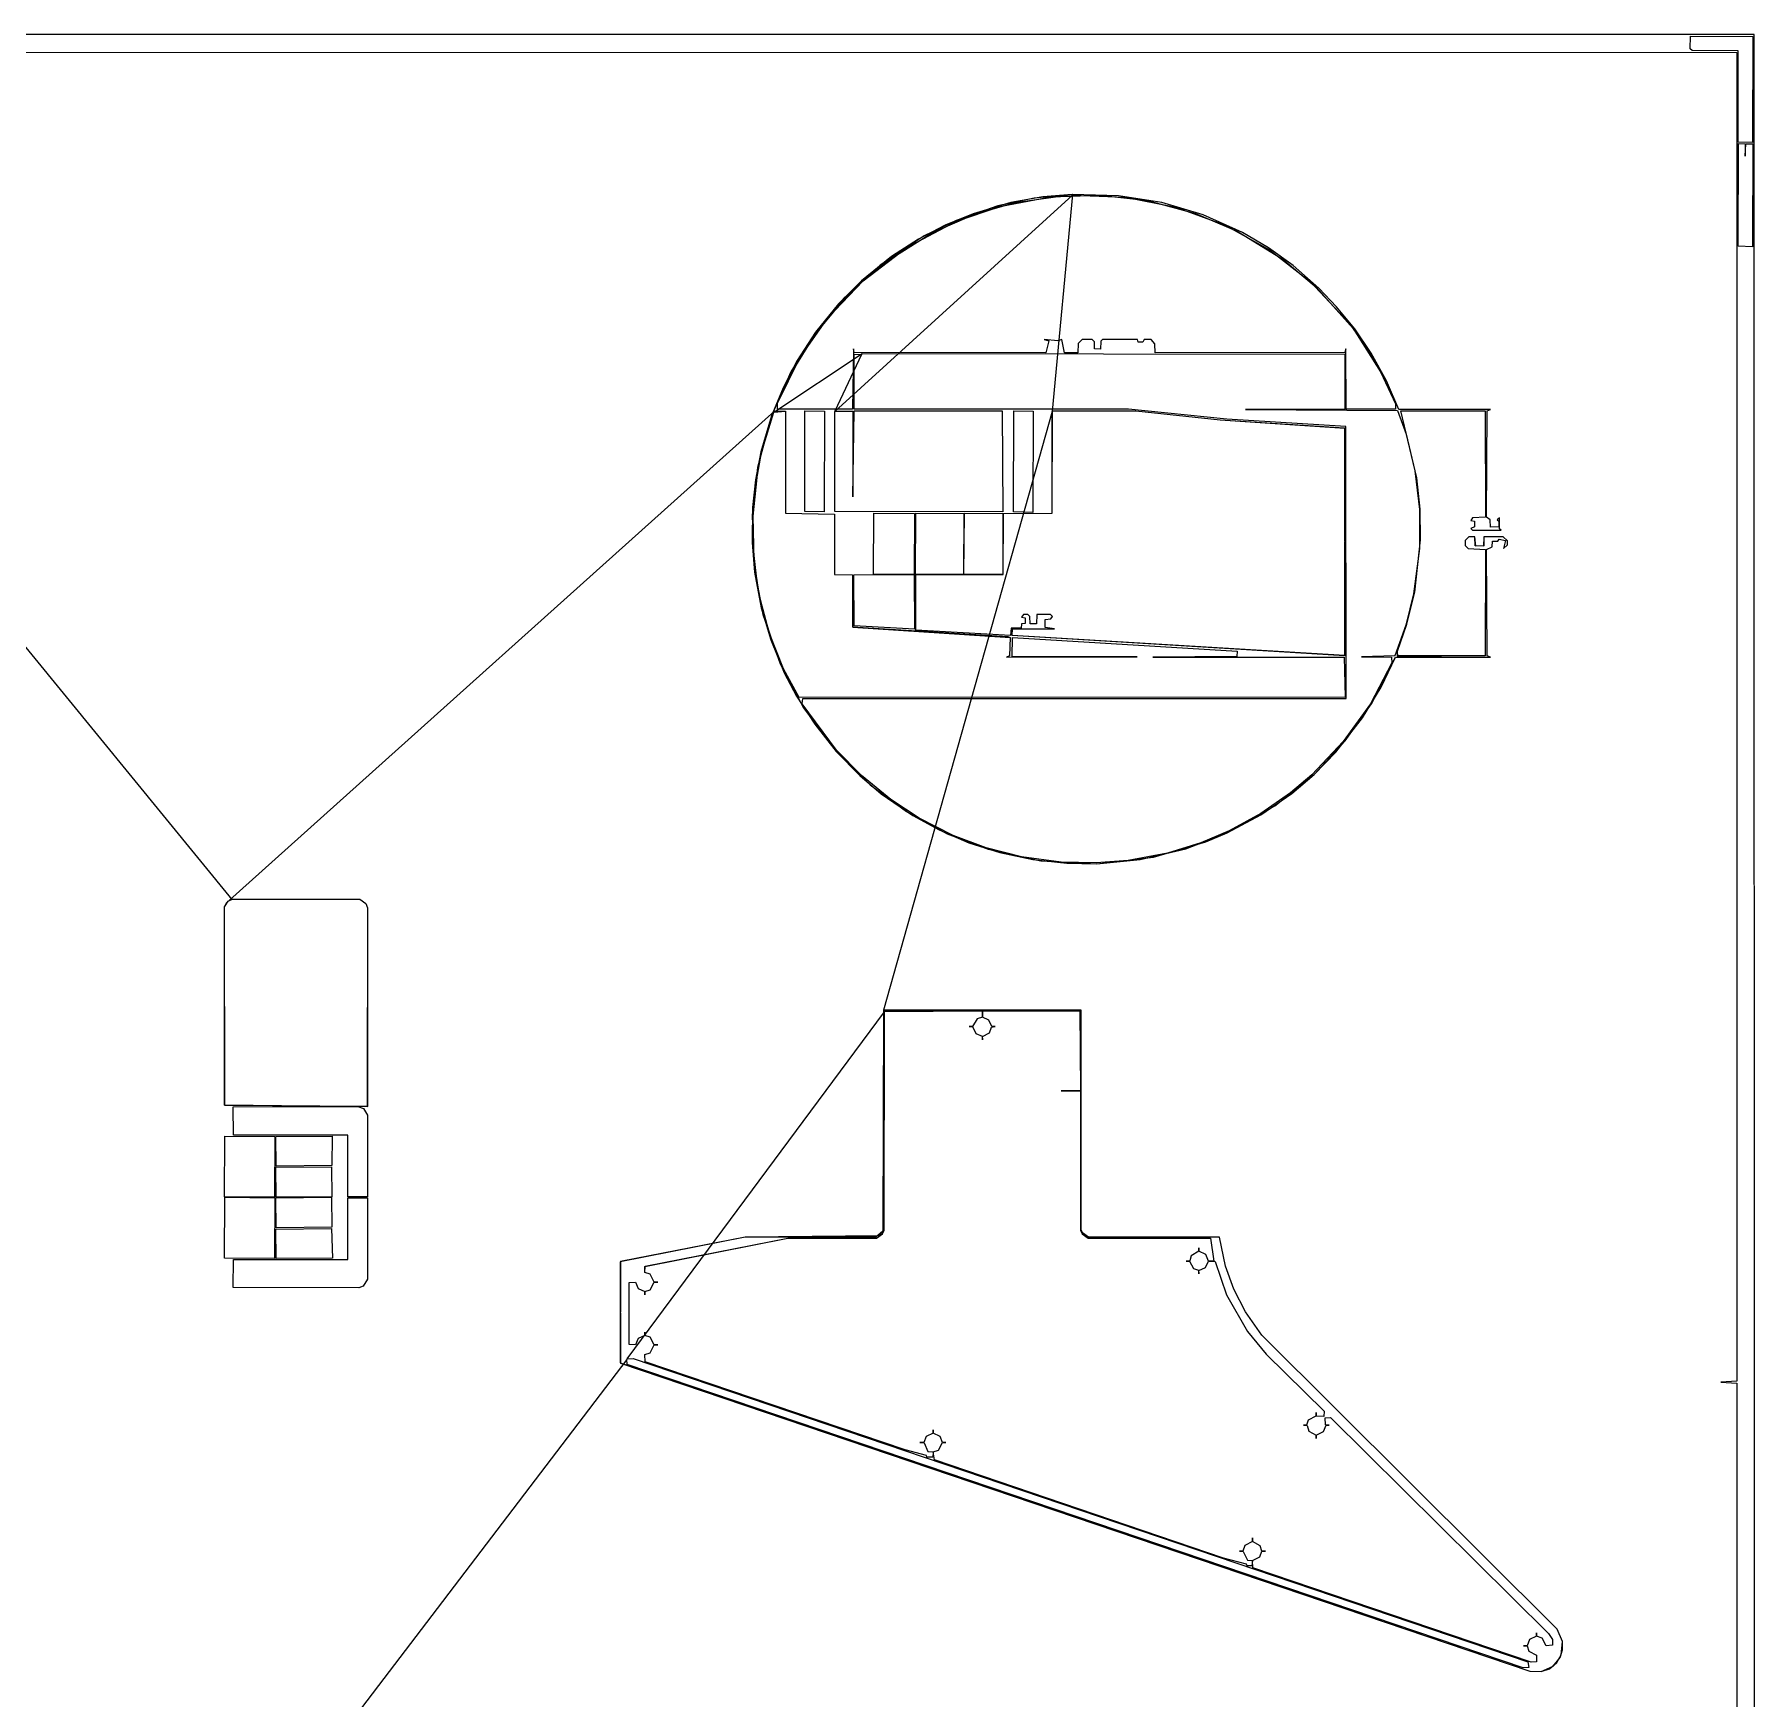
# Model space of a CAD drawing. Extents: x -313 to 313, y -223 to 223.
# Drawn here: x 28.8 to 313, y -52.2 to 222.7 of the extents above; entities that cross this region are included whole.
import ezdxf

# ---------------------------------------------------------------- set-up
doc = ezdxf.new("R2010")
doc.units = 0

msp = doc.modelspace()

# ---------------------------------------------------------------- linework, layer by layer
at = {"layer": 'BODY_OUTLINE'}
for p, q in [((312.89, 222.74), (-312.83, 222.74)), ((312.96, -222.67), (312.89, 222.74)), ((0.14, 219.82), (310.04, 219.75)), ((310.04, 219.75), (310.04, 0.24)), ((-36.63, 199.64), (61.37, 79.82)), ((161, 160.42), (200.28, 196.17)), ((190.77, 194.95), (200.21, 196.31)), ((200.21, 196.31), (193.96, 195.69)), ((200.28, 196.31), (196.88, 160.49)), ((207.89, 196.1), (200.28, 196.31)), ((200.28, 196.17), (209.05, 195.83)), ((187.91, 194.4), (181.05, 192.02)), ((184.11, 193.04), (190.77, 194.95)), ((193.96, 195.69), (187.91, 194.4)), ((215.03, 194.95), (207.89, 196.1)), ((209.05, 195.83), (217.34, 194.2)), ((221.83, 192.91), (215.03, 194.95)), ((217.34, 194.2), (225.5, 191.21)), ((181.05, 192.02), (175.75, 189.44)), ((177.11, 189.99), (184.11, 193.04)), ((228.35, 189.99), (221.83, 192.91)), ((225.5, 191.21), (232.83, 187.13)), ((175.75, 189.44), (168.48, 184.62)), ((169.56, 185.23), (177.11, 189.99)), ((232.63, 187.47), (228.35, 189.99)), ((165.69, 182.03), (169.56, 185.23)), ((236.71, 184.55), (232.63, 187.47)), ((232.83, 187.13), (239.56, 181.9)), ((162.36, 178.77), (165.69, 182.03)), ((168.48, 184.62), (162.5, 179.18)), ((240.99, 180.81), (236.71, 184.55)), ((239.56, 181.9), (245.95, 175.03)), ((162.5, 179.18), (157.81, 173.54)), ((243.91, 177.75), (240.99, 180.81)), ((157.87, 173.33), (162.36, 178.77)), ((246.9, 174.08), (243.91, 177.75)), ((157.81, 173.54), (153.73, 167.01)), ((245.95, 175.03), (249.08, 170.62)), ((249.62, 170.07), (246.9, 174.08)), ((153.59, 166.4), (157.87, 173.33)), ((164.06, 170.82), (163.92, 160.83)), ((164.19, 170.21), (164.06, 170.82)), ((197.83, 172.11), (195.59, 172.32)), ((195.59, 172.32), (196.34, 172.11)), ((196.34, 172.11), (195.86, 170.14)), ((198.51, 172.32), (197.83, 172.11)), ((198.92, 170.14), (198.51, 172.32)), ((201.23, 171.7), (201.17, 170.14)), ((201.84, 172.32), (201.23, 171.7)), ((203.54, 172.32), (201.84, 172.32)), ((203.88, 171.98), (203.54, 172.32)), ((203.88, 170.82), (203.88, 171.98)), ((204.9, 170.75), (203.88, 170.82)), ((204.97, 172.04), (204.9, 170.75)), ((205.24, 172.32), (204.97, 172.04)), ((211.02, 172.32), (205.24, 172.32)), ((211.09, 171.91), (211.02, 172.32)), ((211.9, 171.91), (211.09, 171.91)), ((212.11, 172.32), (211.9, 171.91)), ((213.26, 172.32), (212.11, 172.32)), ((213.87, 171.64), (213.26, 172.32)), ((213.94, 170.14), (213.87, 171.64)), ((245.41, 170.82), (245.27, 170.21)), ((245.48, 160.83), (245.41, 170.82)), ((249.08, 170.62), (251.18, 167.01)), ((150.94, 160.35), (165.49, 170)), ((165.42, 169.87), (161, 160.49)), ((195.86, 170.14), (164.19, 170.21)), ((164.19, 160.83), (164.19, 169.94)), ((164.19, 169.94), (165.42, 169.87)), ((165.49, 170), (245.27, 169.94)), ((201.17, 170.14), (198.92, 170.14)), ((245.27, 170.21), (213.94, 170.14)), ((245.27, 169.94), (245.27, 160.76)), ((252.14, 165.52), (249.62, 170.07)), ((153.73, 167.01), (150.53, 159.74)), ((151.55, 161.92), (153.59, 166.4)), ((251.18, 167.01), (253.63, 161.71)), ((254.17, 160.76), (252.14, 165.52)), ((60.49, 79.28), (151.08, 160.56)), ((150.53, 159.74), (148.22, 151.18)), ((149.45, 155.8), (150.94, 160.35)), ((151.08, 160.56), (152.84, 160.49)), ((151.55, 160.83), (151.55, 161.92)), ((163.92, 160.83), (151.55, 160.83)), ((152.84, 160.49), (152.84, 143.64)), ((161, 160.49), (163.99, 160.49)), ((161, 143.91), (161, 160.42)), ((163.99, 146.35), (164.19, 160.56)), ((163.99, 160.49), (163.99, 146.35)), ((209.52, 160.83), (164.19, 160.83)), ((164.19, 160.56), (188.66, 160.56)), ((196.88, 160.42), (169.02, 61.54)), ((188.66, 160.56), (188.73, 143.84)), ((196.88, 160.49), (210.75, 160.56)), ((196.88, 143.64), (196.88, 160.42)), ((225.77, 159.2), (209.52, 160.83)), ((210.75, 160.56), (224.68, 159.06)), ((245.41, 157.98), (225.77, 159.2)), ((245.27, 160.76), (228.83, 160.76)), ((228.83, 160.76), (253.97, 160.63)), ((253.63, 160.83), (245.48, 160.83)), ((253.63, 161.71), (253.63, 160.83)), ((253.97, 160.63), (255.4, 156.68)), ((269.33, 160.76), (254.17, 160.76)), ((257.17, 149.48), (254.51, 160.56)), ((254.51, 160.56), (268.45, 160.56)), ((268.45, 160.56), (268.51, 142.96)), ((268.65, 142.96), (268.79, 160.56)), ((268.79, 160.56), (269.33, 160.76)), ((224.68, 159.06), (245.2, 157.77)), ((245.2, 157.77), (245.27, 120.12)), ((245.48, 113.05), (245.41, 157.98)), ((255.4, 156.68), (256.83, 150.64)), ((148.36, 151.11), (149.45, 155.8)), ((148.22, 151.18), (147.34, 143.3)), ((147.48, 143.16), (148.36, 151.11)), ((256.83, 150.64), (257.57, 144.25)), ((257.71, 144.32), (257.17, 149.48)), ((147.34, 143.3), (147.61, 135.07)), ((147.54, 137.59), (147.48, 143.16)), ((152.84, 143.64), (160.93, 143.5)), ((160.93, 143.5), (160.93, 133.51)), ((188.73, 143.84), (161, 143.91)), ((188.8, 143.57), (196.88, 143.64)), ((188.8, 133.51), (188.8, 143.57)), ((257.57, 144.25), (257.57, 137.79)), ((257.78, 139.22), (257.71, 144.32)), ((266.34, 142.89), (266.07, 142.41)), ((266.07, 142.41), (266.68, 142.34)), ((268.51, 142.96), (266.34, 142.89)), ((266.68, 142.34), (266.68, 141.39)), ((269.26, 142.55), (268.65, 142.96)), ((269.33, 141.33), (269.26, 142.55)), ((270.83, 142.89), (270.42, 142.55)), ((270.42, 142.55), (270.69, 142.34)), ((270.69, 142.34), (270.69, 141.39)), ((270.83, 141.05), (270.83, 142.89)), ((265.73, 139.76), (265.12, 139.15)), ((266.75, 139.76), (265.73, 139.76)), ((266.68, 141.39), (266.07, 141.12)), ((266.07, 141.12), (266.34, 140.85)), ((266.34, 140.85), (271.1, 140.85)), ((266.82, 138.27), (266.75, 139.76)), ((268.24, 139.76), (268.17, 138.2)), ((271.44, 139.76), (268.24, 139.76)), ((270.69, 141.39), (269.33, 141.33)), ((270.55, 139.01), (270.76, 139.35)), ((270.76, 139.35), (271.78, 139.15)), ((271.1, 140.85), (270.83, 141.05)), ((272.12, 139.08), (271.44, 139.76)), ((148.29, 131.33), (147.54, 137.59)), ((257.57, 137.79), (256.62, 130.32)), ((256.83, 130.59), (257.78, 139.22)), ((265.12, 139.15), (265.12, 138.33)), ((265.12, 138.33), (265.66, 137.79)), ((265.66, 137.79), (268.51, 137.66)), ((268.17, 138.2), (266.82, 138.27)), ((268.51, 137.66), (268.45, 120.05)), ((268.65, 137.66), (269.6, 138.06)), ((268.79, 120.05), (268.65, 137.66)), ((269.6, 138.06), (269.67, 139.01)), ((269.67, 139.01), (270.55, 139.01)), ((271.78, 139.15), (271.5, 137.79)), ((271.5, 137.79), (272.12, 138.4)), ((272.12, 138.4), (272.12, 139.08)), ((147.61, 135.07), (149.11, 126.92)), ((149.38, 126.51), (148.29, 131.33)), ((160.93, 133.51), (163.92, 133.44)), ((163.92, 133.44), (163.99, 124.81)), ((174.39, 124.33), (174.39, 133.51)), ((174.39, 133.51), (188.8, 133.51)), ((256.62, 130.32), (255.33, 125.15)), ((255.53, 125.29), (256.83, 130.59)), ((149.11, 126.92), (151.96, 118.76)), ((150.74, 122.23), (149.38, 126.51)), ((191.85, 125.35), (191.79, 124.67)), ((192.19, 126.92), (191.85, 126.44)), ((191.85, 126.44), (192.47, 126.37)), ((192.47, 125.42), (191.85, 125.35)), ((192.87, 126.92), (192.19, 126.92)), ((192.47, 126.37), (192.47, 125.42)), ((193.21, 126.58), (192.87, 126.92)), ((193.28, 125.35), (193.21, 126.58)), ((194.3, 125.35), (193.28, 125.35)), ((194.37, 126.92), (194.3, 125.35)), ((196.61, 126.92), (194.37, 126.92)), ((195.73, 126.1), (196.68, 126.17)), ((195.73, 124.74), (195.73, 126.1)), ((196.95, 126.58), (196.61, 126.92)), ((196.68, 126.17), (196.95, 126.58)), ((255.33, 125.15), (253.5, 120.05)), ((253.97, 120.87), (255.53, 125.29)), ((152.5, 117.95), (150.74, 122.23)), ((163.99, 124.81), (189.95, 123.11)), ((190.02, 123.45), (174.39, 124.33)), ((189.95, 123.11), (189.88, 120.05)), ((190.16, 124.67), (190.02, 123.45)), ((191.79, 124.67), (190.16, 124.67)), ((190.29, 123.45), (190.36, 124.54)), ((245.27, 120.12), (190.29, 123.45)), ((190.29, 119.99), (190.36, 123.11)), ((190.36, 124.54), (197.29, 124.54)), ((190.36, 123.11), (227.47, 120.87)), ((197.29, 124.54), (195.73, 124.74)), ((189.88, 120.05), (189.34, 119.85)), ((189.34, 119.85), (210.95, 119.92)), ((210.95, 119.92), (190.29, 119.99)), ((227.4, 119.99), (213.53, 119.85)), ((213.53, 119.85), (245.14, 119.85)), ((227.47, 120.87), (227.4, 119.99)), ((245.14, 119.85), (245.34, 113.26)), ((253.5, 120.05), (247.99, 119.92)), ((247.99, 119.92), (252.95, 119.85)), ((251.25, 114.89), (253.63, 119.85)), ((252.95, 119.85), (253.02, 118.9)), ((253.63, 119.85), (269.33, 119.85)), ((253.97, 120.05), (253.97, 120.87)), ((268.45, 120.05), (253.97, 120.05)), ((269.33, 119.85), (268.79, 120.05)), ((151.96, 118.76), (155.83, 111.49)), ((155.09, 113.19), (152.5, 117.95)), ((253.02, 118.9), (249.49, 112.17)), ((248.19, 109.86), (251.25, 114.89)), ((245.34, 113.26), (155.09, 113.19)), ((155.63, 112.17), (155.7, 113.05)), ((161.27, 104.49), (155.63, 112.17)), ((155.7, 113.05), (245.48, 113.05)), ((155.83, 111.49), (161.2, 104.29)), ((249.49, 112.17), (245, 105.92)), ((243.78, 104.15), (248.19, 109.86)), ((245, 105.92), (239.83, 100.41)), ((161.2, 104.29), (166.84, 98.78)), ((165.42, 100.28), (161.27, 104.49)), ((240.17, 100.48), (243.78, 104.15)), ((170.24, 96.33), (165.42, 100.28)), ((239.83, 100.41), (236.3, 97.42)), ((236.5, 97.35), (240.17, 100.48)), ((166.84, 98.78), (172.83, 94.36)), ((236.3, 97.42), (231.41, 94.02)), ((231.41, 93.82), (236.5, 97.35)), ((174.93, 93.28), (170.24, 96.33)), ((172.83, 94.36), (179.55, 90.69)), ((225.83, 90.83), (231.41, 93.82)), ((231.41, 94.02), (226.17, 91.17)), ((180.57, 90.42), (174.93, 93.28)), ((226.17, 91.17), (221.49, 89.2)), ((179.55, 90.69), (186.35, 88.11)), ((186.01, 88.38), (180.57, 90.42)), ((191.85, 86.89), (186.01, 88.38)), ((186.35, 88.11), (195.05, 86.21)), ((213.67, 86.82), (222.3, 89.33)), ((221.49, 89.2), (215.98, 87.5)), ((222.3, 89.33), (225.83, 90.83)), ((198.38, 86), (191.85, 86.89)), ((195.05, 86.21), (204.29, 85.73)), ((204.16, 85.87), (198.38, 86)), ((209.46, 86.28), (204.16, 85.87)), ((204.29, 85.73), (213.67, 86.82)), ((215.98, 87.5), (209.46, 86.28)), ((61.37, 79.82), (82.5, 79.89)), ((82.5, 79.89), (83.52, 79.14)), ((60.15, 78.6), (60.49, 79.28)), ((60.21, 45.77), (60.15, 78.6)), ((83.52, 79.14), (83.8, 78.46)), ((83.8, 78.46), (83.8, 45.64)), ((169.16, 61.27), (126.61, 3.91)), ((169.02, 61.54), (168.95, 25.04)), ((201.71, 61.54), (169.09, 61.54)), ((169.09, 61.54), (169.16, 61.33)), ((169.16, 61.33), (185.33, 61.4)), ((169.16, 25.18), (169.16, 61.27)), ((184.51, 60.11), (183.77, 58.82)), ((185.4, 60.38), (184.51, 60.11)), ((185.33, 61.4), (185.4, 60.38)), ((185.4, 60.38), (185.47, 61.4)), ((186.42, 59.91), (185.4, 60.38)), ((185.47, 61.4), (201.5, 61.4)), ((186.96, 58.82), (186.42, 59.91)), ((201.5, 61.4), (201.57, 48.29)), ((201.71, 25.25), (201.71, 61.54)), ((183.77, 58.82), (183.22, 58.82)), ((183.22, 58.82), (183.77, 58.82)), ((183.77, 58.82), (184.31, 57.67)), ((184.31, 57.67), (185.33, 57.26)), ((185.33, 57.26), (185.4, 56.65)), ((185.4, 57.19), (186.55, 57.8)), ((185.4, 56.65), (185.4, 57.19)), ((186.55, 57.8), (186.89, 58.75)), ((186.89, 58.75), (187.5, 58.82)), ((187.5, 58.82), (186.96, 58.82)), ((83.8, 45.64), (60.21, 45.77)), ((201.57, 48.29), (198.38, 48.22)), ((198.38, 48.22), (201.57, 48.15)), ((201.57, 48.15), (201.57, 25.18)), ((146.18, 24.02), (125.59, 20.01)), ((129.67, 19.27), (153.25, 23.89)), ((167.8, 24.02), (146.18, 24.02)), ((153.25, 23.89), (167.86, 23.89)), ((168.95, 25.04), (167.8, 24.02)), ((167.86, 23.89), (168.88, 24.57)), ((168.88, 24.57), (169.16, 25.18)), ((201.57, 25.18), (201.84, 24.57)), ((201.91, 24.77), (201.71, 25.25)), ((201.84, 24.57), (202.86, 23.89)), ((202.93, 24.02), (201.91, 24.77)), ((202.86, 23.89), (223.05, 23.89)), ((224.54, 24.02), (202.93, 24.02)), ((223.05, 23.89), (223.59, 20.08)), ((225.56, 19.27), (224.54, 24.02)), ((125.59, 20.01), (125.52, 3.3)), ((219.65, 20.15), (219.04, 20.08)), ((219.04, 20.08), (219.58, 20.08)), ((219.58, 20.08), (220.26, 18.86)), ((219.85, 20.97), (219.65, 20.15)), ((221.15, 21.71), (219.85, 20.97)), ((221.15, 21.71), (221.15, 22.26)), ((221.15, 22.26), (221.15, 21.71)), ((222.3, 21.17), (221.15, 21.71)), ((222.23, 19), (222.71, 20.08)), ((222.71, 20.08), (222.3, 21.17)), ((223.59, 20.08), (222.71, 20.08)), ((222.71, 20.08), (223.86, 20.01)), ((223.86, 20.01), (225.7, 14.51)), ((129.6, 18.18), (129.67, 19.27)), ((130.49, 17.91), (129.6, 18.18)), ((131.17, 16.62), (130.49, 17.91)), ((220.26, 18.86), (221.08, 18.59)), ((221.08, 18.59), (221.15, 17.98)), ((221.15, 18.52), (222.23, 19)), ((221.15, 17.98), (221.15, 18.52)), ((226.92, 15.46), (225.56, 19.27)), ((127.02, 16.55), (128.04, 16.62)), ((127.02, 6.29), (127.02, 16.55)), ((128.04, 16.62), (128.51, 15.53)), ((128.51, 15.53), (129.6, 15.05)), ((129.6, 15.05), (130.49, 15.33)), ((129.6, 15.05), (129.6, 14.51)), ((129.6, 14.51), (129.6, 15.05)), ((130.49, 15.33), (131.17, 16.62)), ((131.17, 16.62), (131.78, 16.62)), ((131.78, 16.62), (131.17, 16.62)), ((225.7, 14.51), (229.17, 8.46)), ((228.83, 11.72), (226.92, 15.46)), ((231.54, 7.85), (228.83, 11.72)), ((128.04, 6.22), (127.02, 6.29)), ((128.51, 7.31), (128.04, 6.22)), ((129.6, 7.78), (128.51, 7.31)), ((129.6, 7.78), (129.6, 8.33)), ((129.6, 8.33), (129.6, 7.78)), ((130.49, 7.51), (129.6, 7.78)), ((131.17, 6.22), (130.49, 7.51)), ((130.49, 4.93), (131.17, 6.22)), ((131.17, 6.22), (131.78, 6.22)), ((131.78, 6.22), (131.17, 6.22)), ((229.17, 8.46), (232.29, 4.72)), ((280.34, -40.74), (231.54, 7.85)), ((126.61, 3.84), (44.92, -103.4)), ((125.52, 3.3), (275.85, -47.67)), ((126.61, 3.91), (127.7, 3.98)), ((126.68, 3.02), (126.61, 3.84)), ((274.7, -47.13), (126.68, 3.02)), ((127.7, 3.98), (275.51, -46.11)), ((129.6, 4.66), (130.49, 4.93)), ((129.67, 3.43), (129.6, 4.66)), ((172.62, -11.11), (129.67, 3.43)), ((232.29, 4.72), (241.87, -4.72)), ((310.04, 0.24), (307.39, 0.1)), ((307.39, 0.1), (310.04, -0.1)), ((310.04, -0.1), (310.04, -184.82)), ((240.45, -5.54), (239.22, -6.22)), ((240.51, -4.93), (240.45, -5.54)), ((240.58, -5.54), (240.51, -4.93)), ((241.81, -5.61), (240.58, -5.54)), ((241.87, -4.72), (241.81, -5.61)), ((177.24, -8.33), (176.09, -8.87)), ((177.24, -8.33), (177.24, -7.78)), ((177.24, -7.78), (177.24, -8.33)), ((178.4, -8.87), (177.24, -8.33)), ((238.95, -7.03), (238.41, -7.03)), ((238.41, -7.03), (239.02, -7.1)), ((239.22, -6.22), (238.95, -7.03)), ((239.02, -7.1), (239.29, -7.99)), ((239.29, -7.99), (240.51, -8.67)), ((240.51, -8.67), (241.74, -8.05)), ((241.74, -8.05), (242.15, -7.03)), ((242.01, -5.81), (242.89, -5.74)), ((242.08, -6.97), (242.01, -5.81)), ((242.69, -7.03), (242.08, -6.97)), ((242.15, -7.03), (242.69, -7.03)), ((242.89, -5.74), (278.91, -41.42)), ((176.16, -12.06), (172.62, -11.11)), ((175.68, -9.89), (175.07, -9.89)), ((175.07, -9.89), (175.75, -9.96)), ((176.09, -8.87), (175.68, -9.89)), ((175.75, -9.96), (176.36, -11.38)), ((177.24, -11.45), (178.13, -11.18)), ((178.13, -11.18), (178.81, -9.89)), ((178.81, -9.89), (178.4, -8.87)), ((178.81, -9.89), (179.35, -9.89)), ((179.35, -9.89), (178.81, -9.89)), ((240.51, -8.67), (240.51, -9.21)), ((240.51, -9.21), (240.51, -8.67)), ((176.22, -12.33), (176.16, -12.06)), ((177.17, -12.33), (176.22, -12.33)), ((176.36, -11.38), (177.24, -11.45)), ((177.24, -11.45), (177.17, -12.33)), ((177.45, -12.74), (177.24, -11.45)), ((225.22, -28.99), (177.45, -12.74)), ((228.42, -27.83), (227.87, -27.83)), ((227.87, -27.83), (228.49, -27.9)), ((228.76, -26.88), (228.42, -27.83)), ((228.49, -27.9), (229.17, -29.33)), ((229.98, -26.27), (228.76, -26.88)), ((229.98, -26.27), (229.98, -25.66)), ((229.98, -25.66), (229.98, -26.27)), ((231.27, -26.95), (229.98, -26.27)), ((231.2, -28.78), (231.54, -27.83)), ((231.54, -27.83), (231.27, -26.95)), ((231.54, -27.83), (232.16, -27.83)), ((232.16, -27.83), (231.54, -27.83)), ((229.03, -30), (225.22, -28.99)), ((229.1, -30.28), (229.03, -30)), ((229.91, -30.28), (229.1, -30.28)), ((229.17, -29.33), (229.98, -29.39)), ((229.98, -29.39), (229.91, -30.28)), ((229.98, -29.39), (231.2, -28.78)), ((230.05, -30.62), (229.98, -29.39)), ((276.06, -46.18), (230.05, -30.62)), ((275.79, -42.44), (275.38, -43.46)), ((276.94, -41.9), (275.79, -42.44)), ((276.94, -41.9), (276.94, -41.35)), ((276.94, -41.35), (276.94, -41.9)), ((277.89, -42.24), (276.94, -41.9)), ((278.5, -43.46), (277.89, -42.24)), ((278.91, -41.42), (279.59, -42.44)), ((279.59, -42.44), (279.59, -43.39)), ((281.22, -42.78), (280.34, -40.74)), ((275.38, -43.46), (274.77, -43.46)), ((274.77, -43.46), (275.38, -43.46)), ((275.38, -43.46), (275.65, -44.34)), ((275.65, -44.34), (276.94, -45.02)), ((276.94, -45.02), (276.94, -46.11)), ((279.59, -43.39), (278.5, -43.46)), ((279.66, -46.86), (280.82, -45.43)), ((280.82, -45.43), (281.22, -44.14)), ((281.22, -44.14), (281.22, -42.78)), ((275.65, -47.06), (274.7, -47.13)), ((275.51, -46.11), (275.65, -47.06)), ((275.85, -47.67), (277.69, -47.74)), ((276.94, -46.11), (276.06, -46.18)), ((277.69, -47.74), (279.66, -46.86))]:
    msp.add_line(p, q, dxfattribs=at)
at = {"layer": 'BRIDGE_ROUTE'}
for p, q in [((196.88, 143.64), (196.95, 160.56)), ((196.95, 160.56), (210.75, 160.56)), ((210.75, 160.56), (224.68, 159.06)), ((224.68, 159.06), (245.27, 157.7)), ((245.27, 157.7), (245.2, 120.05)), ((188.8, 143.57), (196.88, 143.64)), ((188.8, 133.51), (188.8, 143.57)), ((174.32, 133.44), (188.8, 133.51)), ((174.39, 124.33), (174.32, 133.44)), ((191.85, 125.35), (191.79, 124.67)), ((192.19, 126.92), (191.85, 126.44)), ((191.85, 126.44), (192.47, 126.37)), ((192.47, 125.42), (191.85, 125.35)), ((192.87, 126.92), (192.19, 126.92)), ((192.47, 126.37), (192.47, 125.42)), ((193.21, 126.58), (192.87, 126.92)), ((193.28, 125.35), (193.21, 126.58)), ((194.3, 125.35), (193.28, 125.35)), ((194.37, 126.92), (194.3, 125.35)), ((196.61, 126.92), (194.37, 126.92)), ((195.73, 126.1), (196.68, 126.17)), ((195.73, 124.74), (195.73, 126.1)), ((196.95, 126.58), (196.61, 126.92)), ((196.68, 126.17), (196.95, 126.58)), ((190.02, 123.45), (174.39, 124.33)), ((190.16, 124.67), (190.02, 123.45)), ((191.79, 124.67), (190.16, 124.67)), ((190.29, 123.45), (190.36, 124.54)), ((245.2, 120.05), (190.29, 123.45)), ((190.36, 124.54), (197.29, 124.54)), ((197.29, 124.54), (195.73, 124.74))]:
    msp.add_line(p, q, dxfattribs=at)
at = {"layer": 'CONTROL_CAVITY'}
for p, q in [((200.21, 196.31), (195.39, 195.9)), ((207.89, 196.1), (200.21, 196.31)), ((190.09, 194.95), (183.83, 193.11)), ((195.39, 195.9), (190.09, 194.95)), ((215.03, 194.95), (207.89, 196.1)), ((221.83, 192.91), (215.03, 194.95)), ((179.21, 191.21), (174.8, 188.9)), ((183.83, 193.11), (179.21, 191.21)), ((228.35, 189.99), (221.83, 192.91)), ((174.8, 188.9), (170.38, 186.04)), ((232.63, 187.47), (228.35, 189.99)), ((170.38, 186.04), (165.42, 182.03)), ((236.71, 184.55), (232.63, 187.47)), ((165.42, 182.03), (161.61, 178.23)), ((240.99, 180.81), (236.71, 184.55)), ((243.91, 177.75), (240.99, 180.81)), ((161.61, 178.23), (157.81, 173.54)), ((246.9, 174.08), (243.91, 177.75)), ((157.81, 173.54), (154.75, 168.85)), ((249.62, 170.07), (246.9, 174.08)), ((154.75, 168.85), (152.44, 164.36)), ((252.14, 165.52), (249.62, 170.07)), ((254.17, 160.76), (252.14, 165.52)), ((152.44, 164.36), (150.53, 159.74)), ((150.53, 159.74), (148.77, 153.76)), ((269.33, 160.76), (254.17, 160.76)), ((257.17, 149.48), (254.51, 160.56)), ((254.51, 160.56), (268.45, 160.56)), ((268.45, 160.56), (268.51, 142.96)), ((268.65, 142.96), (268.79, 160.56)), ((268.79, 160.56), (269.33, 160.76)), ((148.77, 153.76), (147.88, 149.14)), ((147.88, 149.14), (147.41, 144.59)), ((257.71, 144.32), (257.17, 149.48)), ((147.41, 144.59), (147.34, 138.81)), ((257.78, 139.22), (257.71, 144.32)), ((266.34, 142.89), (266.07, 142.41)), ((266.07, 142.41), (266.68, 142.34)), ((268.51, 142.96), (266.34, 142.89)), ((266.68, 142.34), (266.68, 141.39)), ((269.26, 142.55), (268.65, 142.96)), ((269.33, 141.33), (269.26, 142.55)), ((270.83, 142.89), (270.42, 142.55)), ((270.42, 142.55), (270.69, 142.34)), ((270.69, 142.34), (270.69, 141.39)), ((270.83, 141.05), (270.83, 142.89)), ((265.73, 139.76), (265.12, 139.15)), ((266.75, 139.76), (265.73, 139.76)), ((266.68, 141.39), (266.07, 141.12)), ((266.07, 141.12), (266.34, 140.85)), ((266.34, 140.85), (271.1, 140.85)), ((266.88, 138.2), (266.75, 139.76)), ((271.44, 139.76), (268.24, 139.76)), ((268.24, 139.76), (268.24, 138.27)), ((270.69, 141.39), (269.33, 141.33)), ((270.55, 139.01), (270.76, 139.35)), ((270.76, 139.35), (271.78, 139.15)), ((271.1, 140.85), (270.83, 141.05)), ((272.12, 139.08), (271.44, 139.76)), ((147.34, 138.81), (147.75, 133.92)), ((256.83, 130.59), (257.78, 139.22)), ((265.12, 139.15), (265.12, 138.33)), ((265.12, 138.33), (265.66, 137.79)), ((265.66, 137.79), (268.51, 137.66)), ((268.24, 138.27), (266.88, 138.2)), ((268.51, 137.66), (268.45, 120.05)), ((268.65, 137.66), (269.6, 138.06)), ((268.79, 120.05), (268.65, 137.66)), ((269.6, 138.06), (269.67, 139.01)), ((269.67, 139.01), (270.55, 139.01)), ((271.78, 139.15), (271.5, 137.79)), ((271.5, 137.79), (272.12, 138.4)), ((272.12, 138.4), (272.12, 139.08)), ((147.75, 133.92), (148.83, 128)), ((148.83, 128), (150.4, 122.7)), ((255.53, 125.29), (256.83, 130.59)), ((253.97, 120.87), (255.53, 125.29)), ((150.4, 122.7), (152.64, 117.27)), ((249.69, 112.17), (253.63, 119.85)), ((253.63, 119.85), (269.33, 119.85)), ((254.04, 119.99), (253.97, 120.87)), ((268.45, 120.05), (254.04, 119.99)), ((269.33, 119.85), (268.79, 120.05)), ((152.64, 117.27), (154.68, 113.39)), ((154.68, 113.39), (157.67, 108.77)), ((245.34, 106.05), (249.69, 112.17)), ((157.67, 108.77), (161.2, 104.29)), ((240.17, 100.48), (245.34, 106.05)), ((161.2, 104.29), (165.15, 100.28)), ((165.15, 100.28), (168.68, 97.29)), ((233.72, 95.32), (240.17, 100.48)), ((168.68, 97.29), (173.91, 93.68)), ((225.83, 90.83), (233.72, 95.32)), ((173.91, 93.68), (178.26, 91.31)), ((178.26, 91.31), (183.16, 89.2)), ((183.16, 89.2), (188.25, 87.57)), ((211.43, 86.41), (218.97, 88.18)), ((218.97, 88.18), (225.83, 90.83)), ((188.25, 87.57), (193.69, 86.41)), ((193.69, 86.41), (199.33, 85.8)), ((199.33, 85.8), (204.29, 85.73)), ((204.29, 85.73), (211.43, 86.41)), ((201.71, 61.54), (169.02, 61.54)), ((169.02, 61.54), (169.02, 25.25)), ((169.16, 25.18), (169.22, 61.4)), ((169.22, 61.4), (185.33, 61.4)), ((184.51, 60.11), (183.77, 58.82)), ((185.4, 60.38), (184.51, 60.11)), ((185.33, 61.4), (185.4, 60.38)), ((185.4, 60.38), (185.47, 61.4)), ((186.42, 59.91), (185.4, 60.38)), ((185.47, 61.4), (201.5, 61.4)), ((186.96, 58.82), (186.42, 59.91)), ((201.5, 61.4), (201.57, 48.29)), ((201.71, 25.25), (201.71, 61.54)), ((183.77, 58.82), (183.22, 58.82)), ((183.22, 58.82), (183.77, 58.82)), ((183.77, 58.82), (184.31, 57.67)), ((184.31, 57.67), (185.33, 57.26)), ((185.33, 57.26), (185.4, 56.65)), ((185.4, 57.19), (186.55, 57.8)), ((185.4, 56.65), (185.4, 57.19)), ((186.55, 57.8), (186.89, 58.75)), ((186.89, 58.75), (187.5, 58.82)), ((187.5, 58.82), (186.96, 58.82)), ((201.57, 48.29), (198.38, 48.22)), ((198.38, 48.22), (201.57, 48.15)), ((201.57, 48.15), (201.57, 25.18)), ((146.18, 24.02), (125.52, 19.95)), ((129.6, 19.2), (153.25, 23.89)), ((168.27, 24.23), (146.18, 24.02)), ((153.25, 23.89), (167.86, 23.89)), ((167.86, 23.89), (168.88, 24.57)), ((169.02, 25.25), (168.27, 24.23)), ((168.88, 24.57), (169.16, 25.18)), ((201.57, 25.18), (201.84, 24.57)), ((201.91, 24.77), (201.71, 25.25)), ((201.84, 24.57), (202.86, 23.89)), ((202.93, 24.02), (201.91, 24.77)), ((202.86, 23.89), (223.05, 23.89)), ((224.54, 24.02), (202.93, 24.02)), ((223.05, 23.89), (223.59, 20.08)), ((225.56, 19.27), (224.54, 24.02)), ((125.52, 19.95), (125.59, 3.23)), ((219.65, 20.15), (219.04, 20.08)), ((219.04, 20.08), (219.58, 20.08)), ((219.58, 20.08), (220.26, 18.86)), ((219.85, 20.97), (219.65, 20.15)), ((221.15, 21.71), (219.85, 20.97)), ((221.15, 21.71), (221.15, 22.26)), ((221.15, 22.26), (221.15, 21.71)), ((222.3, 21.17), (221.15, 21.71)), ((222.23, 19), (222.71, 20.08)), ((222.71, 20.08), (222.3, 21.17)), ((223.59, 20.08), (222.71, 20.08)), ((222.71, 20.08), (223.86, 20.01)), ((223.86, 20.01), (225.7, 14.51)), ((129.6, 18.18), (129.6, 19.2)), ((130.49, 17.91), (129.6, 18.18)), ((131.17, 16.62), (130.49, 17.91)), ((220.26, 18.86), (221.08, 18.59)), ((221.08, 18.59), (221.15, 17.98)), ((221.15, 18.52), (222.23, 19)), ((221.15, 17.98), (221.15, 18.52)), ((226.92, 15.46), (225.56, 19.27)), ((127.02, 16.55), (128.04, 16.62)), ((127.02, 6.29), (127.02, 16.55)), ((128.04, 16.62), (128.51, 15.53)), ((128.51, 15.53), (129.6, 15.05)), ((129.6, 15.05), (130.49, 15.33)), ((129.6, 15.05), (129.6, 14.51)), ((129.6, 14.51), (129.6, 15.05)), ((130.49, 15.33), (131.17, 16.62)), ((131.17, 16.62), (131.78, 16.62)), ((131.78, 16.62), (131.17, 16.62)), ((225.7, 14.51), (229.17, 8.46)), ((228.83, 11.72), (226.92, 15.46)), ((231.54, 7.85), (228.83, 11.72)), ((128.04, 6.22), (127.02, 6.29)), ((128.51, 7.31), (128.04, 6.22)), ((129.6, 7.78), (128.51, 7.31)), ((129.6, 7.78), (129.6, 8.33)), ((129.6, 8.33), (129.6, 7.78)), ((130.49, 7.51), (129.6, 7.78)), ((131.17, 6.22), (130.49, 7.51)), ((130.49, 4.93), (131.17, 6.22)), ((131.17, 6.22), (131.78, 6.22)), ((131.78, 6.22), (131.17, 6.22)), ((229.17, 8.46), (232.29, 4.72)), ((280.34, -40.74), (231.54, 7.85)), ((125.59, 3.23), (275.85, -47.67)), ((129.6, 4.66), (130.49, 4.93)), ((129.67, 3.43), (129.6, 4.66)), ((172.62, -11.11), (129.67, 3.43)), ((232.29, 4.72), (241.87, -4.72)), ((240.45, -5.54), (239.22, -6.22)), ((240.51, -4.93), (240.45, -5.54)), ((240.58, -5.54), (240.51, -4.93)), ((241.81, -5.61), (240.58, -5.54)), ((241.87, -4.72), (241.81, -5.61)), ((177.24, -8.33), (176.09, -8.87)), ((177.24, -8.33), (177.24, -7.78)), ((177.24, -7.78), (177.24, -8.33)), ((178.4, -8.87), (177.24, -8.33)), ((238.95, -7.03), (238.41, -7.03)), ((238.41, -7.03), (239.02, -7.1)), ((239.22, -6.22), (238.95, -7.03)), ((239.02, -7.1), (239.29, -7.99)), ((239.29, -7.99), (240.51, -8.67)), ((240.51, -8.67), (241.74, -8.05)), ((241.74, -8.05), (242.15, -7.03)), ((242.01, -5.81), (242.89, -5.74)), ((242.08, -6.97), (242.01, -5.81)), ((242.69, -7.03), (242.08, -6.97)), ((242.15, -7.03), (242.69, -7.03)), ((242.89, -5.74), (278.91, -41.42)), ((176.16, -12.06), (172.62, -11.11)), ((175.68, -9.89), (175.07, -9.89)), ((175.07, -9.89), (175.75, -9.96)), ((176.09, -8.87), (175.68, -9.89)), ((175.75, -9.96), (176.36, -11.38)), ((177.24, -11.45), (178.13, -11.18)), ((178.13, -11.18), (178.81, -9.89)), ((178.81, -9.89), (178.4, -8.87)), ((178.81, -9.89), (179.35, -9.89)), ((179.35, -9.89), (178.81, -9.89)), ((240.51, -8.67), (240.51, -9.21)), ((240.51, -9.21), (240.51, -8.67)), ((176.22, -12.33), (176.16, -12.06)), ((177.17, -12.33), (176.22, -12.33)), ((176.36, -11.38), (177.24, -11.45)), ((177.24, -11.45), (177.17, -12.33)), ((177.45, -12.74), (177.24, -11.45)), ((225.22, -28.99), (177.45, -12.74)), ((228.42, -27.83), (227.87, -27.83)), ((227.87, -27.83), (228.49, -27.9)), ((228.76, -26.88), (228.42, -27.83)), ((228.49, -27.9), (229.17, -29.33)), ((229.98, -26.27), (228.76, -26.88)), ((229.98, -26.27), (229.98, -25.66)), ((229.98, -25.66), (229.98, -26.27)), ((231.27, -26.95), (229.98, -26.27)), ((231.2, -28.78), (231.54, -27.83)), ((231.54, -27.83), (231.27, -26.95)), ((231.54, -27.83), (232.16, -27.83)), ((232.16, -27.83), (231.54, -27.83)), ((229.03, -30), (225.22, -28.99)), ((229.1, -30.28), (229.03, -30)), ((229.91, -30.28), (229.1, -30.28)), ((229.17, -29.33), (229.98, -29.39)), ((229.98, -29.39), (229.91, -30.28)), ((229.98, -29.39), (231.2, -28.78)), ((230.05, -30.62), (229.98, -29.39)), ((276.06, -46.18), (230.05, -30.62)), ((275.79, -42.44), (275.38, -43.46)), ((276.94, -41.9), (275.79, -42.44)), ((276.94, -41.9), (276.94, -41.35)), ((276.94, -41.35), (276.94, -41.9)), ((277.89, -42.24), (276.94, -41.9)), ((278.5, -43.46), (277.89, -42.24)), ((278.91, -41.42), (279.59, -42.44)), ((279.59, -42.44), (279.59, -43.39)), ((281.22, -42.78), (280.34, -40.74)), ((275.38, -43.46), (274.77, -43.46)), ((274.77, -43.46), (275.38, -43.46)), ((275.38, -43.46), (275.65, -44.34)), ((275.65, -44.34), (276.94, -45.02)), ((276.94, -45.02), (276.94, -46.11)), ((279.59, -43.39), (278.5, -43.46)), ((280.27, -46.25), (281.02, -44.96)), ((281.02, -44.96), (281.22, -42.78)), ((275.85, -47.67), (277.69, -47.74)), ((276.94, -46.11), (276.06, -46.18)), ((277.69, -47.74), (279.05, -47.27)), ((279.05, -47.27), (280.27, -46.25))]:
    msp.add_line(p, q, dxfattribs=at)
at = {"layer": 'JACK_ROUTE'}
for p, q in [((60.76, 79.55), (61.44, 79.89)), ((61.44, 79.89), (82.5, 79.89)), ((82.5, 79.89), (83.52, 79.14)), ((60.15, 78.6), (60.76, 79.55)), ((60.15, 45.84), (60.15, 78.6)), ((83.52, 79.14), (83.8, 78.46)), ((83.8, 78.46), (83.73, 45.57)), ((83.73, 45.57), (60.15, 45.84))]:
    msp.add_line(p, q, dxfattribs=at)
at = {"layer": 'PICKUP_ROUTE'}
for p, q in [((196.61, 195.9), (204.83, 196.17)), ((204.83, 196.17), (212.65, 195.29)), ((180.98, 191.82), (188.25, 194.33)), ((188.25, 194.33), (196.61, 195.9)), ((212.65, 195.29), (220.6, 193.18)), ((172.89, 187.54), (180.98, 191.82)), ((220.6, 193.18), (227.47, 190.26)), ((227.47, 190.26), (235.08, 185.57)), ((165.69, 182.03), (172.89, 187.54)), ((235.08, 185.57), (240.51, 181.01)), ((159.91, 175.99), (165.69, 182.03)), ((240.51, 181.01), (246.63, 174.15)), ((155.22, 169.33), (159.91, 175.99)), ((246.63, 174.15), (251.18, 167.01)), ((164.06, 170.82), (163.92, 160.83)), ((164.19, 170.21), (164.06, 170.82)), ((197.83, 172.11), (195.59, 172.32)), ((195.59, 172.32), (196.34, 172.11)), ((196.34, 172.11), (195.86, 170.14)), ((198.51, 172.32), (197.83, 172.11)), ((198.92, 170.14), (198.51, 172.32)), ((201.23, 171.7), (201.17, 170.14)), ((201.84, 172.32), (201.23, 171.7)), ((203.54, 172.32), (201.84, 172.32)), ((203.88, 171.98), (203.54, 172.32)), ((203.88, 170.82), (203.88, 171.98)), ((204.9, 170.75), (203.88, 170.82)), ((204.97, 172.04), (204.9, 170.75)), ((205.24, 172.32), (204.97, 172.04)), ((211.02, 172.32), (205.24, 172.32)), ((211.09, 171.91), (211.02, 172.32)), ((211.9, 171.91), (211.09, 171.91)), ((212.11, 172.32), (211.9, 171.91)), ((213.26, 172.32), (212.11, 172.32)), ((213.87, 171.64), (213.26, 172.32)), ((213.94, 170.14), (213.87, 171.64)), ((245.41, 170.82), (245.27, 170.21)), ((245.48, 160.83), (245.41, 170.82)), ((151.49, 161.71), (155.22, 169.33)), ((195.86, 170.14), (164.19, 170.21)), ((201.17, 170.14), (198.92, 170.14)), ((245.27, 170.21), (213.94, 170.14)), ((251.18, 167.01), (253.63, 161.71)), ((148.9, 153.69), (150.94, 160.35)), ((150.94, 160.35), (152.84, 160.49)), ((151.55, 160.83), (151.49, 161.71)), ((163.92, 160.83), (151.55, 160.83)), ((152.84, 160.49), (152.84, 143.64)), ((253.63, 160.83), (245.48, 160.83)), ((253.63, 161.71), (253.63, 160.83)), ((147.88, 148.05), (148.9, 153.69)), ((147.48, 143.16), (147.88, 148.05)), ((147.68, 135.82), (147.48, 143.16)), ((152.84, 143.64), (160.93, 143.5)), ((160.93, 143.5), (160.93, 133.51)), ((148.56, 129.91), (147.68, 135.82)), ((160.93, 133.51), (163.92, 133.44)), ((163.92, 133.44), (163.92, 124.88)), ((150.19, 123.79), (148.56, 129.91)), ((152.5, 117.95), (150.19, 123.79)), ((163.92, 124.88), (189.61, 123.25)), ((189.61, 123.25), (189.95, 123.11)), ((189.95, 123.11), (189.88, 120.05)), ((190.29, 119.99), (190.36, 123.11)), ((190.36, 123.11), (227.47, 120.87)), ((189.88, 120.05), (189.34, 119.85)), ((189.34, 119.85), (210.95, 119.92)), ((210.95, 119.92), (190.29, 119.99)), ((227.4, 119.99), (213.53, 119.85)), ((213.53, 119.85), (245.14, 119.85)), ((227.47, 120.87), (227.4, 119.99)), ((245.14, 119.85), (245.34, 113.26)), ((155.09, 113.19), (152.5, 117.95)), ((245.34, 113.26), (155.09, 113.19))]:
    msp.add_line(p, q, dxfattribs=at)
at = {"layer": 'SMALL_FEATURE'}
for p, q in [((302.29, 220.36), (302.36, 222.47)), ((302.36, 222.47), (312.69, 222.4)), ((312.69, 222.4), (312.62, 204.87)), ((302.63, 220.09), (302.29, 220.36)), ((310.24, 220.02), (302.63, 220.09)), ((310.24, 204.94), (310.24, 220.02)), ((312.62, 204.87), (310.24, 204.94)), ((310.24, 187.74), (310.31, 204.73)), ((310.31, 204.73), (311.4, 204.67)), ((311.4, 204.67), (311.4, 202.63)), ((311.4, 202.63), (311.53, 204.67)), ((311.53, 204.67), (312.69, 204.67)), ((312.69, 204.67), (312.62, 187.67)), ((312.62, 187.67), (310.24, 187.74)), ((156.04, 160.56), (159.3, 160.49)), ((156.04, 143.91), (156.04, 160.56)), ((159.3, 160.49), (159.23, 143.84)), ((190.5, 143.84), (190.56, 160.56)), ((190.56, 160.56), (193.76, 160.49)), ((193.76, 160.49), (193.69, 143.77)), ((159.23, 143.84), (156.04, 143.91)), ((167.39, 133.58), (167.46, 143.64)), ((167.46, 143.64), (174.18, 143.57)), ((174.18, 143.57), (174.12, 133.51)), ((174.32, 133.58), (174.39, 143.64)), ((174.39, 143.64), (182.34, 143.57)), ((182.34, 143.57), (182.27, 133.51)), ((182.34, 133.58), (182.41, 143.64)), ((182.41, 143.64), (188.8, 143.57)), ((188.8, 143.57), (188.73, 133.51)), ((193.69, 143.77), (190.5, 143.84)), ((174.12, 133.51), (167.39, 133.58)), ((182.27, 133.51), (174.32, 133.58)), ((188.73, 133.51), (182.34, 133.58)), ((164.13, 133.44), (174.12, 133.51)), ((164.19, 125.01), (164.13, 133.44)), ((174.12, 133.51), (174.18, 124.47)), ((174.18, 124.47), (164.19, 125.01)), ((61.57, 45.57), (82.17, 45.64)), ((61.64, 40.88), (61.57, 45.57)), ((82.17, 45.64), (83.12, 45.3)), ((83.12, 45.3), (83.8, 44.21)), ((83.8, 44.21), (83.8, 30.68)), ((60.15, 30.68), (60.21, 40.74)), ((60.21, 40.74), (68.5, 40.67)), ((80.53, 40.88), (61.64, 40.88)), ((68.5, 40.67), (68.44, 30.62)), ((68.64, 40.67), (77.95, 40.74)), ((68.71, 35.78), (68.64, 40.67)), ((77.95, 40.74), (77.88, 35.85)), ((80.53, 30.68), (80.53, 40.88)), ((68.64, 35.58), (77.82, 35.65)), ((68.71, 30.62), (68.64, 35.58)), ((77.88, 35.85), (68.71, 35.78)), ((77.82, 35.65), (77.88, 30.68)), ((68.44, 30.62), (60.15, 30.68)), ((60.15, 20.56), (60.21, 30.62)), ((60.21, 30.62), (68.5, 30.55)), ((68.5, 30.55), (68.44, 20.49)), ((68.64, 30.55), (77.82, 30.62)), ((68.71, 25.59), (68.64, 30.55)), ((77.88, 30.68), (68.71, 30.62)), ((77.82, 30.62), (77.88, 25.66)), ((83.8, 30.68), (80.53, 30.68)), ((80.53, 20.35), (80.53, 30.55)), ((80.53, 30.55), (83.8, 30.55)), ((83.8, 30.55), (83.8, 17.09)), ((77.88, 25.66), (68.71, 25.59)), ((68.64, 25.38), (77.82, 25.45)), ((68.71, 20.49), (68.64, 25.38)), ((77.82, 25.45), (78.02, 20.56)), ((68.44, 20.49), (60.15, 20.56)), ((61.57, 15.73), (61.64, 20.35)), ((61.64, 20.35), (80.53, 20.35)), ((78.02, 20.56), (68.71, 20.49)), ((83.8, 17.09), (83.05, 15.94)), ((82.37, 15.67), (61.57, 15.73)), ((83.05, 15.94), (82.37, 15.67))]:
    msp.add_line(p, q, dxfattribs=at)

doc.saveas('drawing.dxf')
